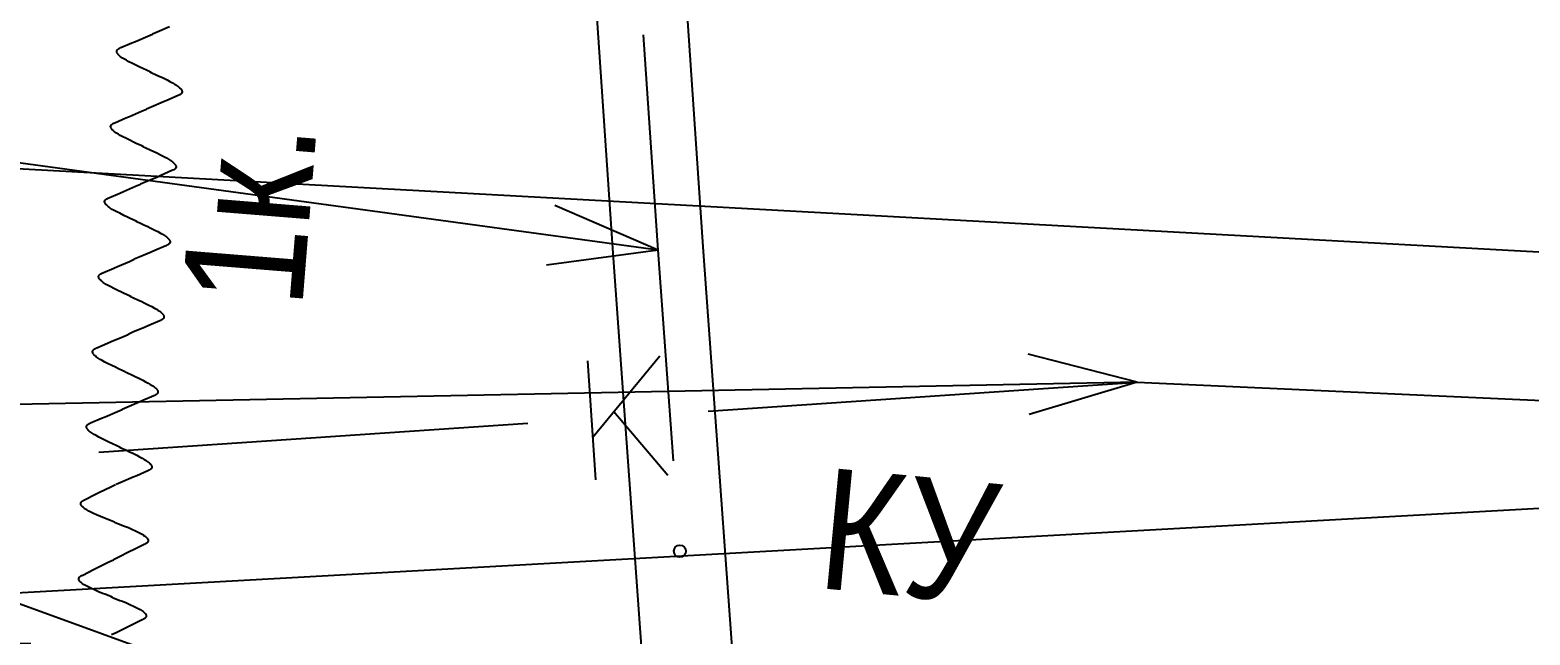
# Model space of a CAD drawing. Header units: metres. Extents: x -3947 to -3704, y 4976 to 6609.
# Drawn here: x -3866.42 to -3853.98, y 5744.38 to 5749.39 of the extents above; entities that cross this region are included whole.
import ezdxf
from ezdxf.enums import TextEntityAlignment as Align

# ---------------------------------------------------------------- set-up
doc = ezdxf.new("R2010")
doc.units = ezdxf.units.M
doc.header["$MEASUREMENT"] = 0
for name, color, linetype, lineweight in [('Газопровод', 7, 'Continuous', 25), ('Кабель защиты', 7, 'Continuous', 25), ('Канализация самотёчная', 7, 'Continuous', 25), ('Теплосеть', 7, 'Continuous', 25)]:
    doc.layers.add(name, color=color, linetype=linetype, lineweight=lineweight)
doc.styles.add('Style-RUSSIAN_1251', font='RUSSIAN_1251.shx')

msp = doc.modelspace()

# ---------------------------------------------------------------- linework, layer by layer
at = {"layer": 'Кабель защиты', "linetype": 'Continuous', "flags": 128}
for points in [[(-3865.263, 5749.419), (-3865.364, 5749.376), (-3865.403, 5749.359)], [(-3865.428, 5749.048), (-3865.442, 5749.055), (-3865.489, 5749.076), (-3865.509, 5749.086), (-3865.541, 5749.101), (-3865.575, 5749.118), (-3865.598, 5749.13), (-3865.62, 5749.142), (-3865.636, 5749.151), (-3865.652, 5749.161), (-3865.662, 5749.168), (-3865.67, 5749.174), (-3865.676, 5749.18), (-3865.679, 5749.182), (-3865.682, 5749.185), (-3865.687, 5749.189), (-3865.689, 5749.192), (-3865.691, 5749.195), (-3865.693, 5749.198), (-3865.695, 5749.201), (-3865.697, 5749.204), (-3865.698, 5749.206), (-3865.698, 5749.208), (-3865.699, 5749.209), (-3865.699, 5749.211), (-3865.699, 5749.212), (-3865.7, 5749.214), (-3865.7, 5749.216), (-3865.699, 5749.218), (-3865.699, 5749.219), (-3865.699, 5749.22), (-3865.699, 5749.221), (-3865.698, 5749.222), (-3865.698, 5749.223), (-3865.697, 5749.225), (-3865.696, 5749.226), (-3865.695, 5749.228), (-3865.694, 5749.229), (-3865.693, 5749.23), (-3865.692, 5749.231), (-3865.691, 5749.232), (-3865.69, 5749.233), (-3865.689, 5749.234), (-3865.686, 5749.236), (-3865.684, 5749.238), (-3865.681, 5749.239), (-3865.677, 5749.242), (-3865.673, 5749.243), (-3865.666, 5749.247), (-3865.574, 5749.286), (-3865.544, 5749.299), (-3865.443, 5749.342), (-3865.403, 5749.359)], [(-3865.428, 5749.048), (-3865.415, 5749.042), (-3865.368, 5749.02), (-3865.347, 5749.011), (-3865.316, 5748.996), (-3865.282, 5748.979), (-3865.259, 5748.967), (-3865.237, 5748.955), (-3865.221, 5748.945), (-3865.205, 5748.935), (-3865.195, 5748.928), (-3865.187, 5748.923), (-3865.181, 5748.917), (-3865.178, 5748.915), (-3865.175, 5748.912), (-3865.17, 5748.907), (-3865.168, 5748.904), (-3865.166, 5748.902), (-3865.164, 5748.899), (-3865.162, 5748.896), (-3865.16, 5748.893), (-3865.159, 5748.89), (-3865.159, 5748.889), (-3865.158, 5748.887), (-3865.158, 5748.886), (-3865.157, 5748.884), (-3865.157, 5748.882), (-3865.157, 5748.88), (-3865.158, 5748.878), (-3865.158, 5748.878), (-3865.158, 5748.876), (-3865.158, 5748.875), (-3865.159, 5748.874), (-3865.159, 5748.873), (-3865.16, 5748.872), (-3865.161, 5748.87), (-3865.162, 5748.869), (-3865.163, 5748.867), (-3865.164, 5748.866), (-3865.165, 5748.865), (-3865.166, 5748.864), (-3865.167, 5748.863), (-3865.168, 5748.862), (-3865.171, 5748.86), (-3865.173, 5748.859), (-3865.176, 5748.857), (-3865.18, 5748.855), (-3865.184, 5748.853), (-3865.191, 5748.85), (-3865.283, 5748.81), (-3865.313, 5748.797), (-3865.414, 5748.754), (-3865.454, 5748.737)], [(-3865.479, 5748.426), (-3865.492, 5748.433), (-3865.539, 5748.454), (-3865.56, 5748.464), (-3865.591, 5748.479), (-3865.625, 5748.496), (-3865.648, 5748.508), (-3865.67, 5748.52), (-3865.686, 5748.529), (-3865.702, 5748.539), (-3865.712, 5748.546), (-3865.72, 5748.552), (-3865.727, 5748.558), (-3865.729, 5748.56), (-3865.732, 5748.563), (-3865.737, 5748.567), (-3865.739, 5748.57), (-3865.741, 5748.573), (-3865.743, 5748.576), (-3865.745, 5748.579), (-3865.747, 5748.582), (-3865.748, 5748.584), (-3865.749, 5748.586), (-3865.749, 5748.587), (-3865.749, 5748.589), (-3865.75, 5748.59), (-3865.75, 5748.592), (-3865.75, 5748.594), (-3865.75, 5748.596), (-3865.749, 5748.597), (-3865.749, 5748.598), (-3865.749, 5748.599), (-3865.748, 5748.6), (-3865.748, 5748.601), (-3865.747, 5748.603), (-3865.746, 5748.604), (-3865.745, 5748.606), (-3865.744, 5748.607), (-3865.743, 5748.608), (-3865.742, 5748.609), (-3865.741, 5748.61), (-3865.74, 5748.611), (-3865.739, 5748.612), (-3865.736, 5748.614), (-3865.734, 5748.616), (-3865.731, 5748.617), (-3865.727, 5748.62), (-3865.723, 5748.621), (-3865.716, 5748.625), (-3865.624, 5748.664), (-3865.594, 5748.677), (-3865.493, 5748.72), (-3865.454, 5748.737)], [(-3865.479, 5748.426), (-3865.465, 5748.42), (-3865.418, 5748.398), (-3865.398, 5748.389), (-3865.367, 5748.374), (-3865.332, 5748.357), (-3865.309, 5748.345), (-3865.287, 5748.333), (-3865.271, 5748.323), (-3865.255, 5748.313), (-3865.245, 5748.306), (-3865.238, 5748.301), (-3865.231, 5748.295), (-3865.228, 5748.293), (-3865.225, 5748.29), (-3865.221, 5748.285), (-3865.218, 5748.282), (-3865.216, 5748.28), (-3865.214, 5748.277), (-3865.212, 5748.274), (-3865.21, 5748.271), (-3865.209, 5748.268), (-3865.209, 5748.267), (-3865.208, 5748.265), (-3865.208, 5748.264), (-3865.208, 5748.262), (-3865.208, 5748.26), (-3865.208, 5748.258), (-3865.208, 5748.256), (-3865.208, 5748.256), (-3865.208, 5748.254), (-3865.209, 5748.253), (-3865.209, 5748.252), (-3865.209, 5748.251), (-3865.21, 5748.25), (-3865.211, 5748.248), (-3865.212, 5748.247), (-3865.213, 5748.245), (-3865.214, 5748.244), (-3865.215, 5748.243), (-3865.216, 5748.242), (-3865.217, 5748.241), (-3865.219, 5748.24), (-3865.221, 5748.238), (-3865.223, 5748.237), (-3865.226, 5748.235), (-3865.23, 5748.233), (-3865.234, 5748.231), (-3865.242, 5748.228), (-3865.333, 5748.188), (-3865.363, 5748.175), (-3865.464, 5748.132), (-3865.504, 5748.115)], [(-3865.529, 5747.804), (-3865.543, 5747.811), (-3865.589, 5747.832), (-3865.61, 5747.842), (-3865.641, 5747.857), (-3865.675, 5747.874), (-3865.698, 5747.886), (-3865.721, 5747.898), (-3865.737, 5747.907), (-3865.753, 5747.918), (-3865.762, 5747.924), (-3865.77, 5747.93), (-3865.777, 5747.936), (-3865.78, 5747.938), (-3865.782, 5747.941), (-3865.787, 5747.945), (-3865.79, 5747.948), (-3865.792, 5747.951), (-3865.794, 5747.954), (-3865.795, 5747.957), (-3865.797, 5747.96), (-3865.798, 5747.962), (-3865.799, 5747.964), (-3865.799, 5747.965), (-3865.8, 5747.967), (-3865.8, 5747.968), (-3865.8, 5747.97), (-3865.8, 5747.972), (-3865.8, 5747.974), (-3865.8, 5747.975), (-3865.799, 5747.976), (-3865.799, 5747.977), (-3865.799, 5747.978), (-3865.798, 5747.979), (-3865.797, 5747.981), (-3865.797, 5747.982), (-3865.795, 5747.984), (-3865.794, 5747.985), (-3865.794, 5747.986), (-3865.793, 5747.987), (-3865.791, 5747.988), (-3865.79, 5747.989), (-3865.789, 5747.99), (-3865.786, 5747.992), (-3865.784, 5747.994), (-3865.781, 5747.995), (-3865.777, 5747.998), (-3865.773, 5747.999), (-3865.766, 5748.003), (-3865.675, 5748.042), (-3865.644, 5748.055), (-3865.543, 5748.098), (-3865.504, 5748.115)], [(-3865.529, 5747.804), (-3865.515, 5747.798), (-3865.469, 5747.776), (-3865.448, 5747.767), (-3865.417, 5747.752), (-3865.383, 5747.735), (-3865.359, 5747.723), (-3865.337, 5747.711), (-3865.321, 5747.701), (-3865.305, 5747.691), (-3865.296, 5747.685), (-3865.288, 5747.679), (-3865.281, 5747.673), (-3865.278, 5747.671), (-3865.275, 5747.668), (-3865.271, 5747.663), (-3865.268, 5747.66), (-3865.266, 5747.658), (-3865.264, 5747.655), (-3865.262, 5747.652), (-3865.26, 5747.649), (-3865.259, 5747.646), (-3865.259, 5747.645), (-3865.258, 5747.643), (-3865.258, 5747.642), (-3865.258, 5747.64), (-3865.258, 5747.638), (-3865.258, 5747.636), (-3865.258, 5747.634), (-3865.258, 5747.634), (-3865.258, 5747.632), (-3865.259, 5747.631), (-3865.259, 5747.63), (-3865.26, 5747.629), (-3865.26, 5747.628), (-3865.261, 5747.626), (-3865.262, 5747.625), (-3865.263, 5747.623), (-3865.264, 5747.623), (-3865.265, 5747.621), (-3865.266, 5747.62), (-3865.268, 5747.619), (-3865.269, 5747.618), (-3865.271, 5747.616), (-3865.273, 5747.615), (-3865.276, 5747.613), (-3865.28, 5747.611), (-3865.284, 5747.609), (-3865.292, 5747.606), (-3865.383, 5747.566), (-3865.413, 5747.553), (-3865.514, 5747.51), (-3865.554, 5747.493)], [(-3865.579, 5747.182), (-3865.593, 5747.189), (-3865.639, 5747.21), (-3865.66, 5747.22), (-3865.691, 5747.235), (-3865.725, 5747.252), (-3865.749, 5747.264), (-3865.771, 5747.276), (-3865.787, 5747.285), (-3865.803, 5747.296), (-3865.812, 5747.302), (-3865.82, 5747.308), (-3865.827, 5747.314), (-3865.83, 5747.316), (-3865.832, 5747.319), (-3865.837, 5747.323), (-3865.84, 5747.327), (-3865.842, 5747.329), (-3865.844, 5747.332), (-3865.846, 5747.335), (-3865.847, 5747.338), (-3865.848, 5747.34), (-3865.849, 5747.342), (-3865.849, 5747.343), (-3865.85, 5747.345), (-3865.85, 5747.346), (-3865.85, 5747.349), (-3865.85, 5747.35), (-3865.85, 5747.352), (-3865.85, 5747.353), (-3865.85, 5747.354), (-3865.849, 5747.355), (-3865.849, 5747.356), (-3865.848, 5747.358), (-3865.848, 5747.359), (-3865.847, 5747.36), (-3865.846, 5747.362), (-3865.845, 5747.363), (-3865.844, 5747.364), (-3865.843, 5747.365), (-3865.841, 5747.366), (-3865.84, 5747.367), (-3865.839, 5747.368), (-3865.837, 5747.37), (-3865.835, 5747.372), (-3865.832, 5747.373), (-3865.827, 5747.376), (-3865.824, 5747.377), (-3865.816, 5747.381), (-3865.725, 5747.42), (-3865.694, 5747.433), (-3865.593, 5747.476), (-3865.554, 5747.493)], [(-3865.579, 5747.182), (-3865.565, 5747.176), (-3865.519, 5747.154), (-3865.498, 5747.145), (-3865.467, 5747.13), (-3865.433, 5747.113), (-3865.41, 5747.101), (-3865.387, 5747.089), (-3865.371, 5747.079), (-3865.355, 5747.069), (-3865.346, 5747.063), (-3865.338, 5747.057), (-3865.331, 5747.051), (-3865.328, 5747.049), (-3865.326, 5747.046), (-3865.321, 5747.041), (-3865.318, 5747.038), (-3865.316, 5747.036), (-3865.314, 5747.033), (-3865.312, 5747.03), (-3865.311, 5747.027), (-3865.31, 5747.024), (-3865.309, 5747.023), (-3865.309, 5747.021), (-3865.308, 5747.02), (-3865.308, 5747.018), (-3865.308, 5747.016), (-3865.308, 5747.014), (-3865.308, 5747.012), (-3865.308, 5747.012), (-3865.309, 5747.01), (-3865.309, 5747.009), (-3865.309, 5747.008), (-3865.31, 5747.007), (-3865.31, 5747.006), (-3865.311, 5747.004), (-3865.313, 5747.003), (-3865.314, 5747.001), (-3865.314, 5747.001), (-3865.315, 5746.999), (-3865.317, 5746.998), (-3865.318, 5746.997), (-3865.319, 5746.996), (-3865.322, 5746.994), (-3865.323, 5746.993), (-3865.327, 5746.991), (-3865.331, 5746.989), (-3865.334, 5746.987), (-3865.342, 5746.984), (-3865.433, 5746.944), (-3865.464, 5746.931), (-3865.565, 5746.888), (-3865.604, 5746.871)], [(-3865.629, 5746.56), (-3865.643, 5746.567), (-3865.69, 5746.588), (-3865.71, 5746.598), (-3865.741, 5746.613), (-3865.776, 5746.63), (-3865.799, 5746.642), (-3865.821, 5746.654), (-3865.837, 5746.663), (-3865.853, 5746.674), (-3865.862, 5746.68), (-3865.87, 5746.686), (-3865.877, 5746.692), (-3865.88, 5746.694), (-3865.883, 5746.697), (-3865.887, 5746.701), (-3865.89, 5746.705), (-3865.892, 5746.707), (-3865.894, 5746.71), (-3865.896, 5746.713), (-3865.898, 5746.716), (-3865.899, 5746.718), (-3865.899, 5746.72), (-3865.9, 5746.721), (-3865.9, 5746.723), (-3865.9, 5746.724), (-3865.9, 5746.727), (-3865.9, 5746.728), (-3865.9, 5746.73), (-3865.9, 5746.731), (-3865.9, 5746.732), (-3865.899, 5746.733), (-3865.899, 5746.734), (-3865.898, 5746.736), (-3865.898, 5746.737), (-3865.897, 5746.738), (-3865.896, 5746.74), (-3865.895, 5746.741), (-3865.894, 5746.742), (-3865.893, 5746.743), (-3865.892, 5746.744), (-3865.89, 5746.745), (-3865.889, 5746.746), (-3865.887, 5746.748), (-3865.885, 5746.75), (-3865.882, 5746.751), (-3865.878, 5746.754), (-3865.874, 5746.755), (-3865.866, 5746.759), (-3865.775, 5746.799), (-3865.745, 5746.811), (-3865.644, 5746.854), (-3865.604, 5746.871)], [(-3865.629, 5746.56), (-3865.615, 5746.554), (-3865.569, 5746.533), (-3865.548, 5746.523), (-3865.517, 5746.508), (-3865.483, 5746.491), (-3865.46, 5746.479), (-3865.438, 5746.467), (-3865.422, 5746.457), (-3865.406, 5746.447), (-3865.396, 5746.441), (-3865.388, 5746.435), (-3865.381, 5746.429), (-3865.379, 5746.427), (-3865.376, 5746.424), (-3865.371, 5746.419), (-3865.368, 5746.416), (-3865.366, 5746.414), (-3865.364, 5746.411), (-3865.363, 5746.408), (-3865.361, 5746.405), (-3865.36, 5746.402), (-3865.359, 5746.401), (-3865.359, 5746.399), (-3865.359, 5746.398), (-3865.358, 5746.396), (-3865.358, 5746.394), (-3865.358, 5746.392), (-3865.358, 5746.39), (-3865.358, 5746.39), (-3865.359, 5746.388), (-3865.359, 5746.387), (-3865.359, 5746.386), (-3865.36, 5746.385), (-3865.361, 5746.384), (-3865.362, 5746.382), (-3865.363, 5746.381), (-3865.364, 5746.379), (-3865.364, 5746.379), (-3865.366, 5746.377), (-3865.367, 5746.376), (-3865.368, 5746.375), (-3865.369, 5746.374), (-3865.372, 5746.372), (-3865.374, 5746.371), (-3865.377, 5746.369), (-3865.381, 5746.367), (-3865.385, 5746.365), (-3865.392, 5746.362), (-3865.483, 5746.322), (-3865.514, 5746.309), (-3865.615, 5746.266), (-3865.654, 5746.249)], [(-3865.679, 5745.938), (-3865.693, 5745.945), (-3865.74, 5745.966), (-3865.76, 5745.976), (-3865.792, 5745.991), (-3865.826, 5746.008), (-3865.849, 5746.02), (-3865.871, 5746.032), (-3865.887, 5746.041), (-3865.903, 5746.052), (-3865.913, 5746.058), (-3865.921, 5746.064), (-3865.927, 5746.07), (-3865.93, 5746.072), (-3865.933, 5746.075), (-3865.937, 5746.079), (-3865.94, 5746.083), (-3865.942, 5746.085), (-3865.944, 5746.088), (-3865.946, 5746.091), (-3865.948, 5746.094), (-3865.949, 5746.096), (-3865.949, 5746.098), (-3865.95, 5746.099), (-3865.95, 5746.101), (-3865.95, 5746.102), (-3865.951, 5746.105), (-3865.951, 5746.106), (-3865.95, 5746.108), (-3865.95, 5746.109), (-3865.95, 5746.11), (-3865.95, 5746.111), (-3865.949, 5746.112), (-3865.949, 5746.114), (-3865.948, 5746.115), (-3865.947, 5746.116), (-3865.946, 5746.118), (-3865.945, 5746.119), (-3865.944, 5746.12), (-3865.943, 5746.121), (-3865.942, 5746.123), (-3865.941, 5746.124), (-3865.94, 5746.124), (-3865.937, 5746.126), (-3865.935, 5746.128), (-3865.932, 5746.129), (-3865.928, 5746.132), (-3865.924, 5746.133), (-3865.917, 5746.137), (-3865.825, 5746.177), (-3865.795, 5746.189), (-3865.694, 5746.233), (-3865.654, 5746.249)], [(-3865.679, 5745.938), (-3865.666, 5745.932), (-3865.619, 5745.911), (-3865.598, 5745.901), (-3865.567, 5745.886), (-3865.533, 5745.869), (-3865.51, 5745.857), (-3865.488, 5745.845), (-3865.472, 5745.835), (-3865.456, 5745.825), (-3865.446, 5745.819), (-3865.438, 5745.813), (-3865.432, 5745.807), (-3865.429, 5745.805), (-3865.426, 5745.802), (-3865.421, 5745.797), (-3865.419, 5745.794), (-3865.417, 5745.792), (-3865.415, 5745.789), (-3865.413, 5745.786), (-3865.411, 5745.783), (-3865.41, 5745.78), (-3865.409, 5745.779), (-3865.409, 5745.777), (-3865.409, 5745.776), (-3865.408, 5745.774), (-3865.408, 5745.772), (-3865.408, 5745.77), (-3865.409, 5745.768), (-3865.409, 5745.768), (-3865.409, 5745.766), (-3865.409, 5745.765), (-3865.41, 5745.764), (-3865.41, 5745.763), (-3865.411, 5745.762), (-3865.412, 5745.76), (-3865.413, 5745.759), (-3865.414, 5745.757), (-3865.415, 5745.757), (-3865.416, 5745.755), (-3865.417, 5745.754), (-3865.418, 5745.753), (-3865.419, 5745.752), (-3865.422, 5745.75), (-3865.424, 5745.749), (-3865.427, 5745.747), (-3865.431, 5745.745), (-3865.435, 5745.743), (-3865.442, 5745.74), (-3865.534, 5745.7), (-3865.564, 5745.687), (-3865.665, 5745.644), (-3865.705, 5745.627)], [(-3865.718, 5745.316), (-3865.732, 5745.321), (-3865.78, 5745.34), (-3865.801, 5745.349), (-3865.833, 5745.362), (-3865.868, 5745.377), (-3865.892, 5745.388), (-3865.915, 5745.399), (-3865.931, 5745.407), (-3865.948, 5745.417), (-3865.958, 5745.423), (-3865.966, 5745.428), (-3865.973, 5745.434), (-3865.976, 5745.436), (-3865.979, 5745.438), (-3865.984, 5745.443), (-3865.986, 5745.446), (-3865.989, 5745.448), (-3865.991, 5745.451), (-3865.993, 5745.454), (-3865.995, 5745.457), (-3865.996, 5745.459), (-3865.996, 5745.461), (-3865.997, 5745.462), (-3865.997, 5745.464), (-3865.998, 5745.465), (-3865.998, 5745.467), (-3865.998, 5745.469), (-3865.998, 5745.471), (-3865.998, 5745.472), (-3865.998, 5745.473), (-3865.997, 5745.474), (-3865.997, 5745.475), (-3865.997, 5745.476), (-3865.996, 5745.478), (-3865.995, 5745.479), (-3865.994, 5745.481), (-3865.993, 5745.482), (-3865.992, 5745.483), (-3865.991, 5745.484), (-3865.99, 5745.486), (-3865.989, 5745.487), (-3865.988, 5745.488), (-3865.985, 5745.49), (-3865.984, 5745.491), (-3865.981, 5745.493), (-3865.977, 5745.495), (-3865.973, 5745.497), (-3865.966, 5745.501), (-3865.877, 5745.546), (-3865.847, 5745.56), (-3865.748, 5745.609), (-3865.71, 5745.628)], [(-3865.718, 5745.316), (-3865.704, 5745.31), (-3865.657, 5745.291), (-3865.635, 5745.283), (-3865.603, 5745.27), (-3865.568, 5745.254), (-3865.545, 5745.244), (-3865.522, 5745.233), (-3865.505, 5745.224), (-3865.489, 5745.215), (-3865.479, 5745.209), (-3865.471, 5745.203), (-3865.464, 5745.198), (-3865.461, 5745.196), (-3865.458, 5745.193), (-3865.453, 5745.189), (-3865.45, 5745.186), (-3865.448, 5745.183), (-3865.446, 5745.181), (-3865.444, 5745.178), (-3865.442, 5745.175), (-3865.441, 5745.172), (-3865.44, 5745.171), (-3865.44, 5745.169), (-3865.439, 5745.168), (-3865.439, 5745.166), (-3865.439, 5745.164), (-3865.439, 5745.163), (-3865.439, 5745.161), (-3865.439, 5745.16), (-3865.439, 5745.159), (-3865.439, 5745.158), (-3865.44, 5745.156), (-3865.44, 5745.155), (-3865.441, 5745.154), (-3865.441, 5745.152), (-3865.443, 5745.151), (-3865.443, 5745.149), (-3865.444, 5745.148), (-3865.445, 5745.147), (-3865.446, 5745.146), (-3865.447, 5745.145), (-3865.449, 5745.144), (-3865.451, 5745.142), (-3865.453, 5745.141), (-3865.456, 5745.139), (-3865.46, 5745.136), (-3865.464, 5745.134), (-3865.471, 5745.13), (-3865.56, 5745.086), (-3865.59, 5745.071), (-3865.688, 5745.023), (-3865.727, 5745.004)], [(-3865.735, 5744.692), (-3865.749, 5744.698), (-3865.797, 5744.717), (-3865.818, 5744.725), (-3865.85, 5744.738), (-3865.885, 5744.753), (-3865.909, 5744.764), (-3865.931, 5744.775), (-3865.948, 5744.784), (-3865.964, 5744.793), (-3865.974, 5744.799), (-3865.983, 5744.805), (-3865.99, 5744.81), (-3865.993, 5744.812), (-3865.995, 5744.815), (-3866, 5744.819), (-3866.003, 5744.822), (-3866.005, 5744.824), (-3866.008, 5744.827), (-3866.009, 5744.83), (-3866.011, 5744.833), (-3866.013, 5744.835), (-3866.013, 5744.837), (-3866.014, 5744.838), (-3866.014, 5744.84), (-3866.014, 5744.841), (-3866.015, 5744.843), (-3866.015, 5744.845), (-3866.015, 5744.847), (-3866.015, 5744.848), (-3866.014, 5744.849), (-3866.014, 5744.85), (-3866.014, 5744.851), (-3866.013, 5744.853), (-3866.013, 5744.854), (-3866.012, 5744.855), (-3866.011, 5744.857), (-3866.01, 5744.858), (-3866.009, 5744.859), (-3866.008, 5744.861), (-3866.007, 5744.862), (-3866.006, 5744.863), (-3866.005, 5744.864), (-3866.002, 5744.866), (-3866, 5744.867), (-3865.997, 5744.869), (-3865.993, 5744.872), (-3865.99, 5744.874), (-3865.982, 5744.877), (-3865.893, 5744.922), (-3865.864, 5744.936), (-3865.765, 5744.985), (-3865.727, 5745.004)], [(-3865.735, 5744.692), (-3865.721, 5744.686), (-3865.673, 5744.667), (-3865.652, 5744.659), (-3865.62, 5744.646), (-3865.585, 5744.631), (-3865.561, 5744.62), (-3865.539, 5744.609), (-3865.522, 5744.6), (-3865.506, 5744.591), (-3865.496, 5744.585), (-3865.488, 5744.579), (-3865.481, 5744.574), (-3865.478, 5744.572), (-3865.475, 5744.569), (-3865.47, 5744.565), (-3865.467, 5744.562), (-3865.465, 5744.56), (-3865.463, 5744.557), (-3865.461, 5744.554), (-3865.459, 5744.551), (-3865.458, 5744.549), (-3865.457, 5744.547), (-3865.456, 5744.546), (-3865.456, 5744.544), (-3865.456, 5744.543), (-3865.455, 5744.541), (-3865.455, 5744.539), (-3865.455, 5744.537), (-3865.456, 5744.536), (-3865.456, 5744.535), (-3865.456, 5744.534), (-3865.456, 5744.533), (-3865.457, 5744.532), (-3865.457, 5744.53), (-3865.458, 5744.529), (-3865.459, 5744.527), (-3865.46, 5744.526), (-3865.461, 5744.525), (-3865.462, 5744.523), (-3865.463, 5744.522), (-3865.464, 5744.521), (-3865.465, 5744.52), (-3865.468, 5744.518), (-3865.47, 5744.517), (-3865.473, 5744.515), (-3865.477, 5744.512), (-3865.48, 5744.51), (-3865.488, 5744.507), (-3865.577, 5744.462), (-3865.606, 5744.448), (-3865.705, 5744.399), (-3865.743, 5744.38)]]:
    msp.add_lwpolyline(points, dxfattribs=at)
at = {"layer": 'Канализация самотёчная', "linetype": 'Continuous'}
for p, q in [((-3861.754, 5746.017), (-3861.197, 5746.693)), ((-3857.238, 5746.475), (-3858.143, 5746.707)), ((-3861.797, 5746.653), (-3861.73, 5745.665)), ((-3860.795, 5746.235), (-3857.238, 5746.475)), ((-3857.238, 5746.475), (-3858.133, 5746.207)), ((-3857.238, 5746.475), (-3852.326, 5746.253)), ((-3861.577, 5746.231), (-3861.131, 5745.705)), ((-3865.848, 5745.894), (-3862.291, 5746.134))]:
    msp.add_line(p, q, dxfattribs=at)
at = {"layer": 'Канализация самотёчная', "linetype": 'Continuous', "flags": 128}
for points in [[(-3843.612, 5746.99), (-3866.833, 5748.259), (-3873.886, 5748.326)], [(-3857.238, 5746.475), (-3867.514, 5746.27), (-3874.99, 5746.267)], [(-3844.951, 5745.924), (-3866.686, 5744.718), (-3874.155, 5744.661)]]:
    msp.add_lwpolyline(points, dxfattribs=at)
at = {"layer": 'Теплосеть', "linetype": 'Continuous'}
for q in [(-3862.068, 5747.939), (-3862.136, 5747.444)]:
    msp.add_line((-3861.21, 5747.57), q, dxfattribs=at)
at = {"layer": 'Теплосеть', "linetype": 'Continuous', "flags": 128}
for points in [[(-3857.066, 5741.09), (-3857.236, 5743.232), (-3860.503, 5742.983), (-3860.836, 5747.596), (-3861.45, 5756.632), (-3855.632, 5757.042), (-3855.726, 5758.505), (-3856.416, 5768.436), (-3856.831, 5774.529), (-3858.981, 5774.384), (-3865.462, 5774.078)], [(-3857.814, 5741.03), (-3857.924, 5742.428), (-3861.197, 5742.177), (-3861.584, 5747.544), (-3862.25, 5757.328), (-3856.428, 5757.738), (-3856.474, 5758.455), (-3857.164, 5768.384), (-3857.529, 5773.731), (-3858.939, 5773.636), (-3865.426, 5773.328)], [(-3861.084, 5745.823), (-3861.21, 5747.57), (-3861.331, 5749.353)], [(-3861.21, 5747.57), (-3866.555, 5748.298), (-3883.013, 5748.298)], [(-3860.85, 5742.58), (-3866.629, 5744.683), (-3882.844, 5744.683)]]:
    msp.add_lwpolyline(points, dxfattribs=at)
at = {"layer": 'Теплосеть', "linetype": 'Continuous'}
msp.add_circle((-3861.03, 5745.075), 0.05, dxfattribs=at)

# ---------------------------------------------------------------- texts
at = {"layer": 'Газопровод', "linetype": 'Continuous', "style": 'Style-RUSSIAN_1251', "width": 0.899998}
msp.add_text('d=100н.д.ст.Б.Д.', height=1, rotation=358.9244, dxfattribs=at).set_placement((-3873.954, 5744.457), align=Align.TOP_LEFT)
at = {"layer": 'Кабель защиты', "linetype": 'Continuous', "style": 'Style-RUSSIAN_1251', "width": 0.899998}
msp.add_text('1к.', height=1, rotation=85.3865, dxfattribs=at).set_placement((-3864.163, 5747.077))
msp.add_text('КУ', height=1, rotation=354.5566, dxfattribs=at).set_placement((-3859.812, 5745.767), align=Align.TOP_LEFT)

doc.saveas('drawing.dxf')
